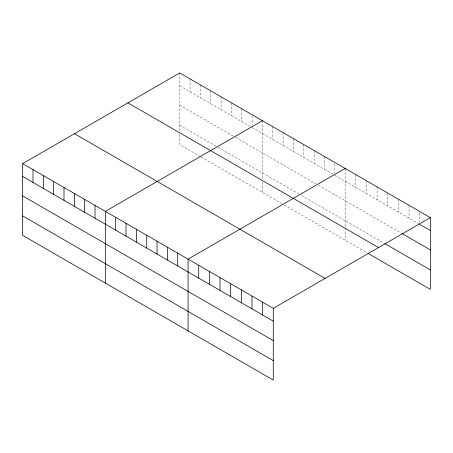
<?xml version="1.0" encoding="UTF-8"?>
<svg xmlns="http://www.w3.org/2000/svg" width="453" height="453" viewBox="0 0 453 453"><rect width="100%" height="100%" fill="white"/><g stroke="black" fill="none" stroke-linecap="round" stroke-linejoin="round"><path stroke-width="0.34" stroke-dasharray="2.27 1.7" d="M179.728 85.776L250.271 126.5M252.095 127.553L332.978 174.252M334.801 175.305L418.515 223.635M179.728 105.209L235.067 137.157M235.673 137.508L315.945 183.856M318.38 185.26L401.352 233.165M179.728 125.232L217.429 147.004M218.04 147.355L298.918 194.048M301.353 195.453L384.195 243.284M200.402 156.608L179.728 144.671L179.728 132.871M201.013 156.959L281.891 203.657M284.325 205.062L367.626 253.153M419.699 212.842L419.699 222.293M409.048 205.345L409.048 218.17M398.397 199.195L398.397 212.021M387.745 193.046L387.745 205.872M377.094 186.896L377.094 199.722M366.443 180.747L366.443 193.573M355.792 174.598L355.792 187.423M345.141 168.448L345.141 226.981M345.141 227.678L345.141 240.169M334.801 163.827L334.801 173.278M324.461 156.506L324.461 169.337M314.122 150.538L314.122 163.369M303.787 144.569L303.787 157.401M293.448 138.601L293.448 151.427M283.108 132.633L283.108 145.458M272.768 126.664L272.768 139.49M262.434 120.696L262.434 179.229M262.434 182.01L262.434 192.423M252.095 116.076L252.095 124.852M241.755 108.76L241.755 121.585M231.415 102.791L231.415 115.617M221.081 96.823L221.081 109.649M210.741 90.855L210.741 103.68M200.402 84.881L200.402 97.712M190.062 78.913L190.062 91.744M179.728 72.944L179.728 132.174"/><path stroke-width="0.68" d="M273.272 340.594L273.272 308.329L22.65 163.635L22.65 235.356L273.272 380.056L273.272 340.594L22.65 195.894M22.65 163.635L179.728 72.944L430.35 217.644L430.35 289.365L368.215 253.493M262.434 120.696L105.356 211.381L105.356 283.108M345.141 168.448L188.063 259.133L188.063 330.86M273.272 308.329L430.35 217.644M419.699 224.32L430.35 230.469M401.947 233.505L430.35 249.903M384.784 243.623L430.35 269.931M127.893 102.871L378.515 247.57M74.485 133.709L325.107 278.402M22.65 176.46L273.272 321.154M22.65 215.922L273.272 360.616M262.621 302.179L262.621 315.005M251.97 296.03L251.97 308.855M241.319 289.88L241.319 302.706M230.668 283.731L230.668 296.556M220.016 277.581L220.016 290.407M209.365 271.432L209.365 284.257M198.714 265.282L198.714 278.108M177.723 253.165L177.723 265.99M167.384 247.196L167.384 260.022M157.049 241.228L157.049 254.054M146.71 235.26L146.71 248.085M136.37 229.292L136.37 242.117M126.03 223.318L126.03 236.149M115.696 217.349L115.696 230.181M95.017 205.413L95.017 218.244M84.677 199.445L84.677 212.27M74.343 193.476L74.343 206.302M64.003 187.508L64.003 200.334M53.664 181.54L53.664 194.365M43.324 175.571L43.324 188.397M32.99 169.603L32.99 182.429"/></g></svg>
